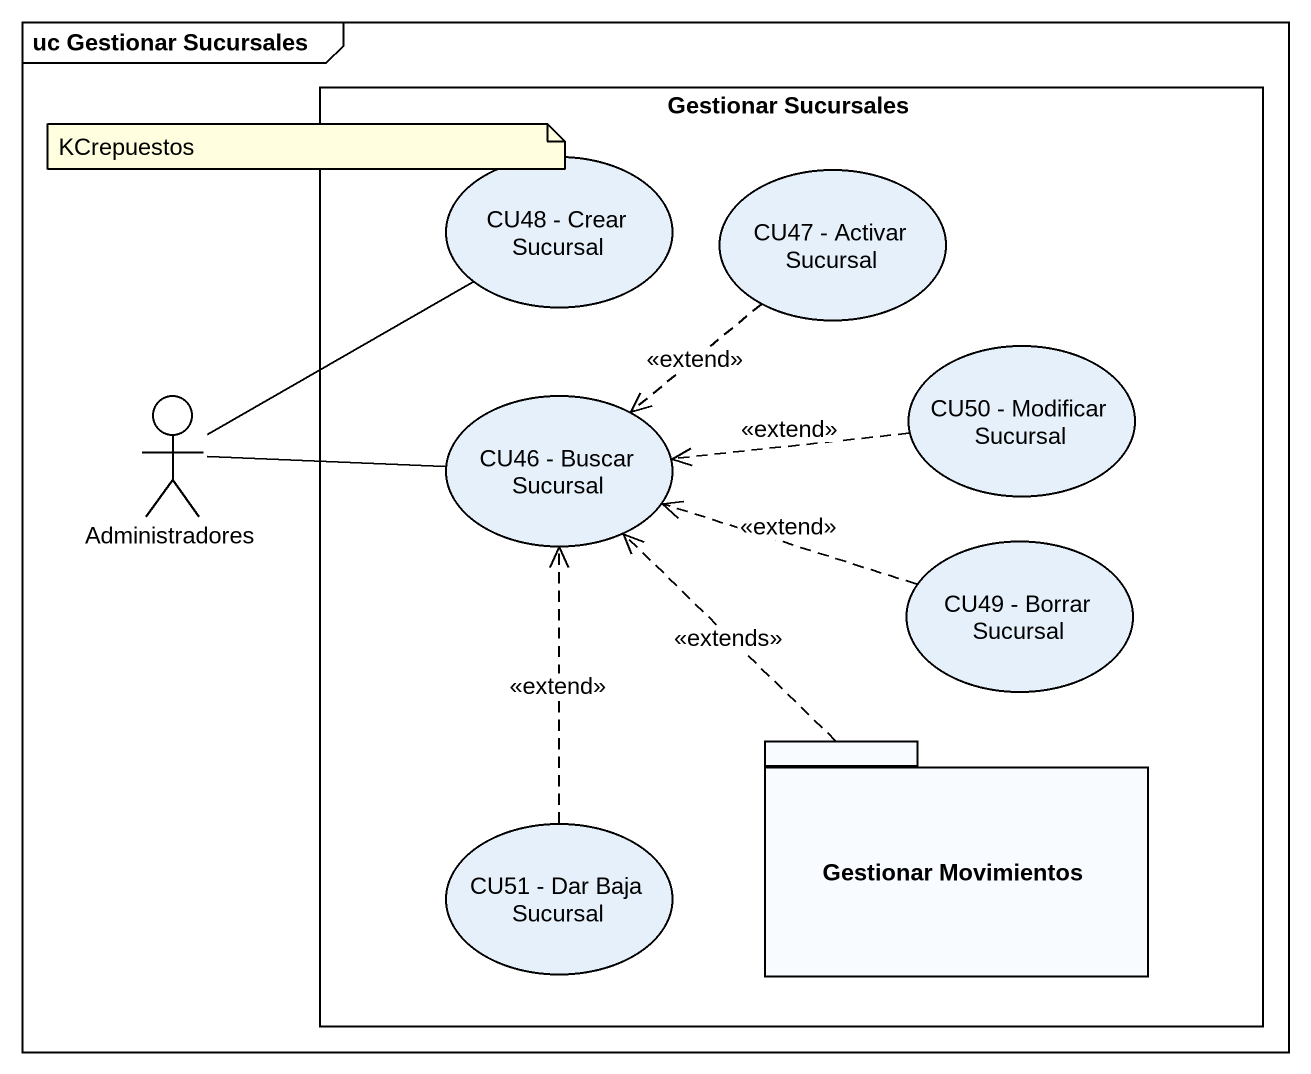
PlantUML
@startuml
mainframe uc Gestionar Sucursales
rectangle "Gestionar Sucursales" as Gestionar_Sucursales {
  usecase "CU48 - Crear Sucursal" as CU48_Crear_Sucursal
  usecase "CU47 - Activar Sucursal" as CU47_Activar_Sucursal
  usecase "CU46 - Buscar Sucursal" as CU46_Buscar_Sucursal
  usecase "CU50 - Modificar Sucursal" as CU50_Modificar_Sucursal
  usecase "CU49 - Borrar Sucursal" as CU49_Borrar_Sucursal
  usecase "CU51 - Dar Baja Sucursal" as CU51_Dar_Baja_Sucursal
  package "Gestionar Movimientos" as Gestionar_Movimientos {
  }
}
actor Administradores
CU48_Crear_Sucursal -- Administradores
CU47_Activar_Sucursal ..> CU46_Buscar_Sucursal : <<extend>>
Administradores -right- CU46_Buscar_Sucursal
CU50_Modificar_Sucursal .left.> CU46_Buscar_Sucursal : <<extend>>
CU49_Borrar_Sucursal .left.> CU46_Buscar_Sucursal : <<extend>>
CU51_Dar_Baja_Sucursal .up.> CU46_Buscar_Sucursal : <<extend>>
Gestionar_Movimientos .up.> CU46_Buscar_Sucursal : <<extends>>
note as N1
  KCrepuestos
end note
@enduml
